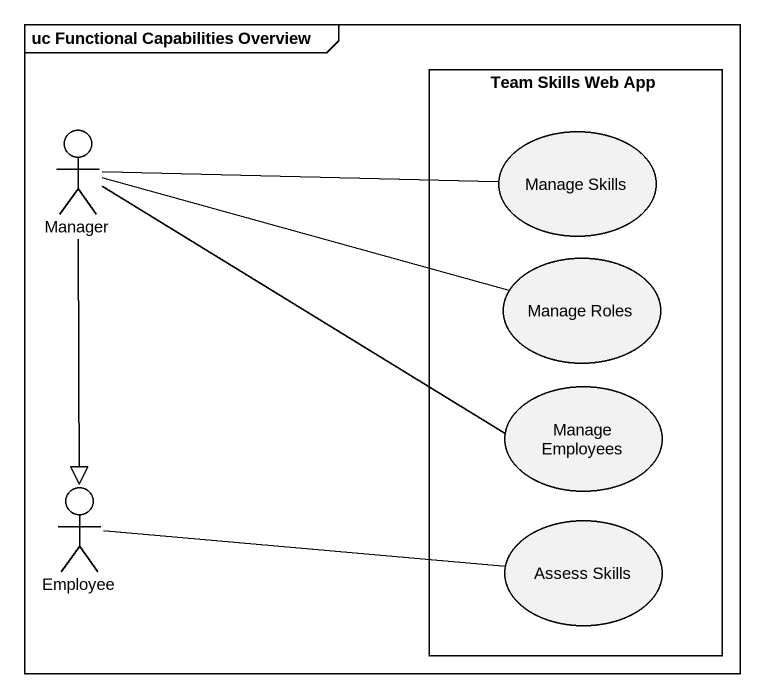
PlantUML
@startuml
mainframe uc Functional Capabilities Overview
rectangle "Team Skills Web App" as Team_Skills_Web_App {
  usecase "Manage Skills" as Manage_Skills
  usecase "Manage Roles" as Manage_Roles
  usecase "Manage Employees" as Manage_Employees
  usecase "Assess Skills" as Assess_Skills
}
actor Manager
actor Employee
Manager --|> Employee
Manage_Skills -left- Manager
Manage_Roles -left- Manager
Manage_Employees -left- Manager
Employee -right- Assess_Skills
@enduml
